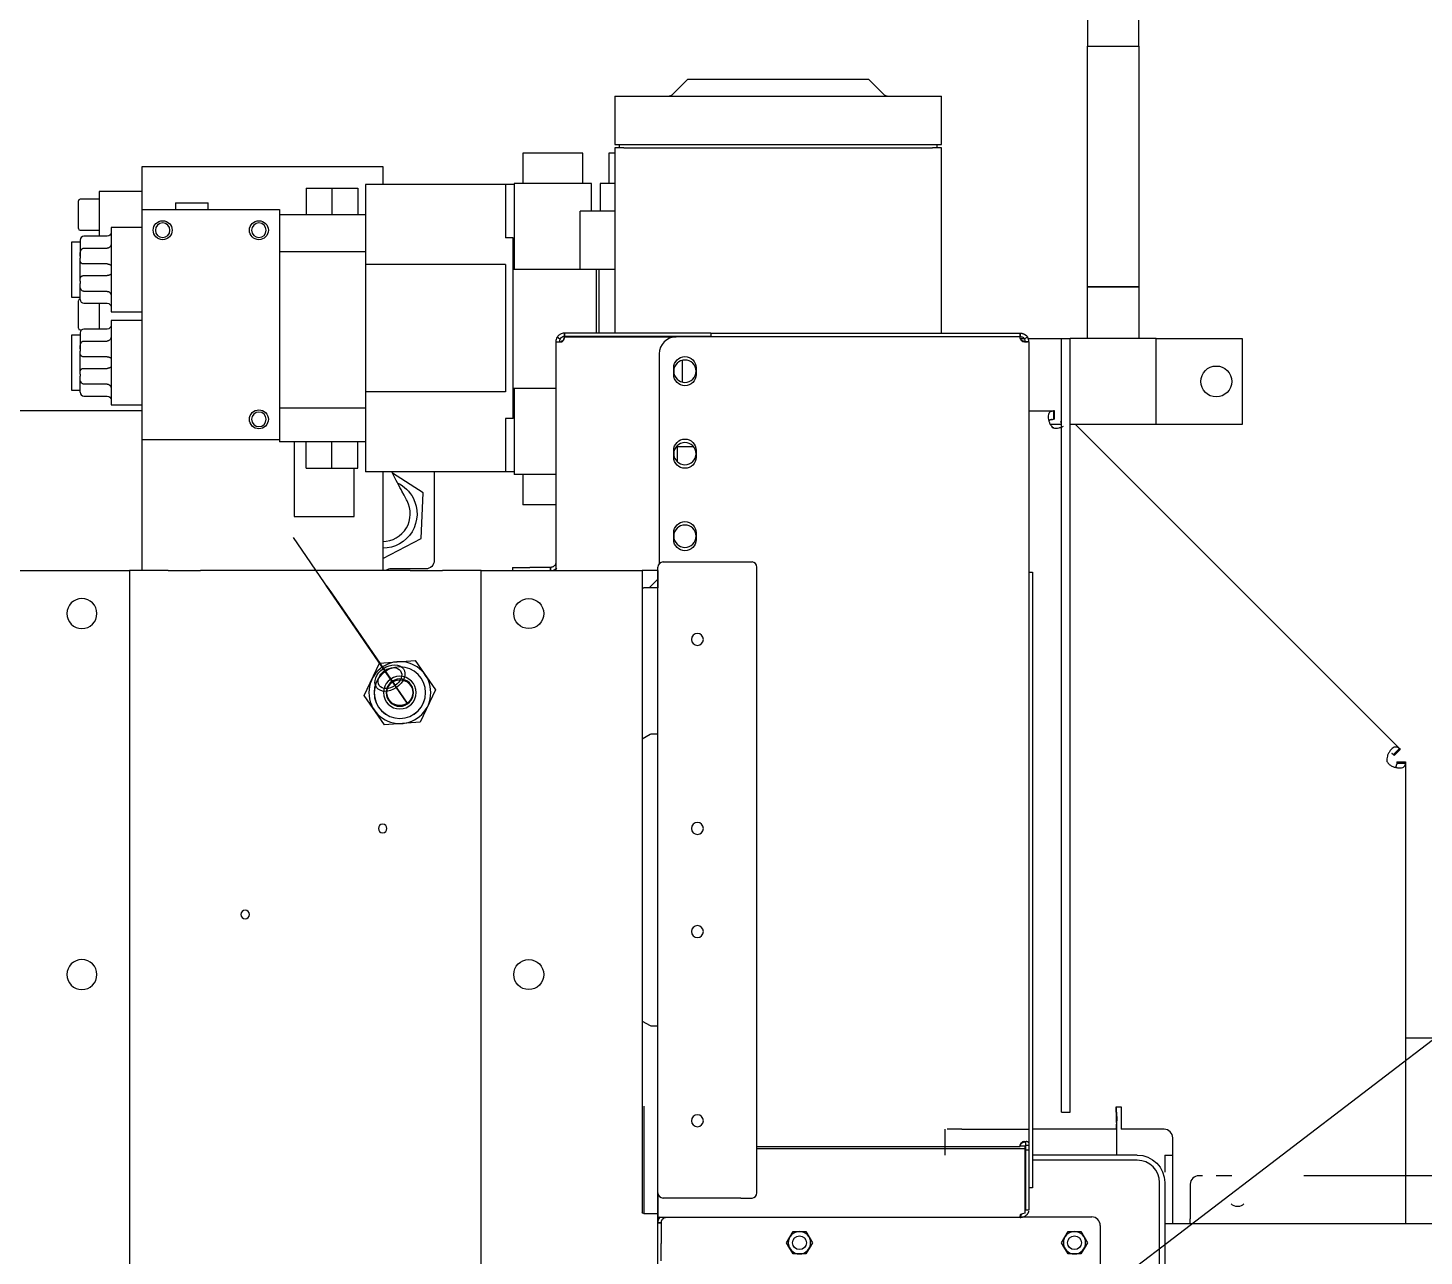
# Model space of a CAD drawing. Header units: millimetres. Extents: x 0 to 1189, y 0 to 841.
# Drawn here: x 418.9 to 473, y 235.9 to 283.6 of the extents above; entities that cross this region are included whole.
import ezdxf
from ezdxf.lldxf.tags import DXFTag

# ---------------------------------------------------------------- set-up
doc = ezdxf.new("R2010")
doc.units = ezdxf.units.MM
doc.layers.add('1', color=7, linetype='CONTINUOUS', true_color=0xffffff)
doc.layers.add('2', color=7, linetype='CONTINUOUS', true_color=0xffffff)
tags = doc.linetypes.add('PHANTOM', pattern=[50.5, 18, -6.5, 6.5, -6.5, 6.5, -6.5]).pattern_tags.tags
tags[14:15] = [DXFTag(74, 4), DXFTag(75, 0), DXFTag(340, '0'), DXFTag(46, 0.0), DXFTag(50, 0.0), DXFTag(44, 0.0), DXFTag(45, 0.0)]
tags[12:13] = [DXFTag(74, 4), DXFTag(75, 0), DXFTag(340, '0'), DXFTag(46, 0.0), DXFTag(50, 0.0), DXFTag(44, 0.0), DXFTag(45, 0.0)]
tags[10:11] = [DXFTag(74, 4), DXFTag(75, 0), DXFTag(340, '0'), DXFTag(46, 0.0), DXFTag(50, 0.0), DXFTag(44, 0.0), DXFTag(45, 0.0)]
tags[8:9] = [DXFTag(74, 4), DXFTag(75, 0), DXFTag(340, '0'), DXFTag(46, 0.0), DXFTag(50, 0.0), DXFTag(44, 0.0), DXFTag(45, 0.0)]
tags[6:7] = [DXFTag(74, 4), DXFTag(75, 0), DXFTag(340, '0'), DXFTag(46, 0.0), DXFTag(50, 0.0), DXFTag(44, 0.0), DXFTag(45, 0.0)]
tags[4:5] = [DXFTag(74, 4), DXFTag(75, 0), DXFTag(340, '0'), DXFTag(46, 0.0), DXFTag(50, 0.0), DXFTag(44, 0.0), DXFTag(45, 0.0)]

msp = doc.modelspace()

# ---------------------------------------------------------------- linework, layer by layer
at = {"layer": '1', "color": 252, "linetype": 'Continuous'}
for p, q in [((459.977, 284.839), (459.977, 282.839)), ((461.977, 282.839), (461.977, 284.839)), ((459.977, 282.839), (461.977, 282.839)), ((459.977, 273.505), (459.977, 282.839)), ((459.977, 282.839), (461.977, 282.839)), ((461.977, 282.839), (461.977, 273.505)), ((461.977, 273.505), (459.977, 273.505)), ((459.977, 271.505), (459.977, 273.505)), ((459.977, 273.505), (461.977, 273.505)), ((461.977, 273.505), (461.977, 271.505)), ((457.38, 271.505), (457.531, 271.505)), ((457.684, 271.505), (458.977, 271.505)), ((458.977, 241.505), (458.977, 271.505)), ((458.977, 271.505), (459.31, 271.505)), ((459.31, 241.505), (459.31, 271.505)), ((462.643, 271.505), (459.31, 271.505)), ((459.31, 268.172), (459.31, 271.505)), ((461.977, 271.505), (459.977, 271.505)), ((462.643, 268.172), (462.643, 271.505)), ((462.643, 271.505), (465.977, 271.505)), ((465.977, 271.505), (465.977, 268.172)), ((458.977, 268.172), (458.542, 268.172)), ((462.643, 268.172), (459.31, 268.172)), ((465.977, 268.172), (462.643, 268.172)), ((458.977, 241.505), (459.31, 241.505))]:
    msp.add_line(p, q, dxfattribs=at)
at = {"layer": '1', "color": 152, "linetype": 'Continuous'}
msp.add_line((438.043, 217.312), (523.97, 282.995), dxfattribs=at)
at = {"layer": '1', "color": 124, "linetype": 'Continuous'}
for p, q in [((415.977, 262.505), (422.823, 262.505)), ((424.324, 262.505), (422.823, 262.505)), ((422.823, 262.505), (422.823, 227.838)), ((424.324, 262.505), (425.577, 262.505)), ((433.71, 262.505), (425.577, 262.505)), ((433.71, 262.505), (434.963, 262.505)), ((436.463, 262.505), (434.963, 262.505)), ((436.463, 227.838), (436.463, 262.505)), ((436.463, 262.505), (442.713, 262.505)), ((442.713, 262.505), (442.713, 237.625)), ((442.977, 261.839), (443.31, 262.172)), ((443.31, 262.505), (443.31, 262.172)), ((443.31, 262.172), (443.31, 261.838)), ((442.713, 261.839), (442.767, 261.839)), ((443.31, 261.839), (442.767, 261.839)), ((443.31, 256.165), (443.31, 261.839)), ((443.31, 241.739), (443.31, 244.845)), ((442.767, 241.739), (442.767, 237.572)), ((443.31, 237.572), (443.31, 241.739)), ((442.767, 237.572), (443.31, 237.572)), ((443.31, 228.005), (443.31, 237.572))]:
    msp.add_line(p, q, dxfattribs=at)
at = {"layer": '1', "color": 252, "linetype": 'Continuous'}
msp.add_circle((464.977, 269.839), 0.6, dxfattribs=at)
at = {"layer": '1', "color": 124, "linetype": 'Continuous', "extrusion": (0, 0, -1)}
for centre, radius in [((-420.977, 260.839), 0.583), ((-432.643, 252.505), 0.167), ((-427.31, 249.172), 0.167), ((-420.977, 246.839), 0.583)]:
    msp.add_circle(centre, radius, dxfattribs=at)
at = {"layer": '1', "color": 124, "linetype": 'Continuous'}
for centre in [(438.31, 260.839), (438.31, 246.839)]:
    msp.add_circle(centre, 0.583, dxfattribs=at)
at = {"layer": '1', "color": 124, "linetype": 'Continuous', "extrusion": (0, 0, -1)}
msp.add_arc((-442.767, 237.625), 0.0533, 270, 0, dxfattribs=at)
at = {"layer": '2', "color": 252, "linetype": 'Continuous'}
for p, q in [((444.483, 281.569), (443.856, 280.941)), ((444.483, 281.569), (447.983, 281.569)), ((447.983, 281.569), (451.483, 281.569)), ((452.111, 280.941), (451.483, 281.569)), ((441.65, 280.902), (441.65, 279.035)), ((441.65, 280.902), (447.983, 280.902)), ((447.983, 280.902), (454.317, 280.902)), ((454.317, 279.035), (454.317, 280.902)), ((441.65, 279.035), (447.983, 279.035)), ((441.65, 278.902), (441.65, 271.714)), ((442.003, 278.902), (441.65, 278.902)), ((441.817, 279.035), (441.817, 278.902)), ((442.003, 278.902), (444.295, 278.902)), ((444.295, 278.902), (446.183, 278.902)), ((446.183, 278.902), (449.783, 278.902)), ((447.983, 279.035), (454.317, 279.035)), ((449.783, 278.902), (451.672, 278.902)), ((451.672, 278.902), (453.964, 278.902)), ((454.317, 278.902), (453.964, 278.902)), ((454.15, 278.902), (454.15, 279.035)), ((454.317, 271.714), (454.317, 278.902)), ((423.31, 276.505), (423.31, 278.172)), ((423.31, 278.172), (432.643, 278.172)), ((432.643, 278.172), (432.643, 277.472)), ((420.843, 275.772), (420.843, 276.839)), ((421.643, 276.905), (420.91, 276.905)), ((421.643, 277.205), (421.643, 275.472)), ((423.31, 277.205), (421.643, 277.205)), ((423.31, 276.311), (423.302, 276.311)), ((423.31, 276.272), (423.302, 276.272)), ((423.31, 267.572), (423.31, 276.505)), ((423.31, 276.505), (428.643, 276.505)), ((423.972, 276.505), (423.972, 276.514)), ((424.099, 276.505), (424.099, 276.514)), ((424.138, 276.505), (424.138, 276.514)), ((428.643, 276.505), (428.643, 267.572)), ((420.91, 275.705), (421.643, 275.705)), ((423.31, 276.145), (423.302, 276.145)), ((420.843, 271.905), (420.843, 272.972)), ((421.643, 272.872), (421.643, 271.872)), ((420.91, 271.839), (420.964, 271.839)), ((439.358, 271.38), (439.358, 262.505)), ((439.358, 271.38), (439.408, 271.38)), ((439.521, 271.485), (439.408, 271.555)), ((439.408, 271.38), (439.511, 271.38)), ((439.692, 271.58), (439.692, 271.714)), ((439.7, 271.714), (439.692, 271.714)), ((439.7, 271.58), (439.692, 271.58)), ((445.367, 271.714), (439.7, 271.714)), ((439.7, 271.714), (439.7, 271.58)), ((445.367, 271.58), (439.7, 271.58)), ((439.7, 271.572), (444.033, 271.572)), ((441.65, 271.58), (441.65, 271.572)), ((457.367, 271.572), (444.033, 271.572)), ((445.367, 271.714), (445.367, 271.58)), ((445.367, 271.714), (457.367, 271.714)), ((445.367, 271.58), (457.367, 271.58)), ((454.317, 271.572), (454.317, 271.58)), ((457.367, 271.714), (457.367, 271.58)), ((457.367, 271.714), (457.375, 271.714)), ((457.367, 271.58), (457.375, 271.58)), ((457.375, 271.58), (457.375, 271.714)), ((457.657, 271.558), (457.544, 271.487)), ((457.544, 271.38), (457.657, 271.38)), ((457.708, 271.38), (457.657, 271.38)), ((457.708, 271.38), (457.708, 240.229)), ((443.367, 270.905), (443.367, 262.771)), ((443.933, 270.105), (443.933, 270.372)), ((444.8, 270.372), (444.8, 270.105)), ((423.309, 268.705), (403.368, 268.705)), ((423.31, 262.505), (423.31, 267.572)), ((428.643, 267.572), (423.31, 267.572)), ((443.933, 266.905), (443.933, 267.172)), ((444.8, 267.172), (444.8, 266.905)), ((432.643, 266.339), (432.643, 262.505)), ((443.933, 263.705), (443.933, 263.972)), ((444.8, 263.972), (444.8, 263.705)), ((437.683, 262.63), (437.683, 262.505)), ((437.683, 262.63), (438.35, 262.63)), ((439.15, 262.63), (438.35, 262.63)), ((439.15, 262.63), (439.15, 262.505)), ((439.15, 262.63), (439.158, 262.63)), ((439.158, 262.505), (439.158, 262.63)), ((443.317, 262.505), (442.713, 262.505)), ((457.708, 262.439), (457.842, 262.439)), ((457.842, 262.439), (457.842, 262.282)), ((457.842, 262.282), (457.842, 260.595)), ((443.317, 260.839), (443.31, 260.839)), ((457.842, 260.595), (457.842, 260.218)), ((457.842, 260.218), (457.842, 240.793)), ((443.014, 256.147), (442.713, 255.974)), ((443.317, 256.165), (443.08, 256.165)), ((442.713, 245.036), (443.014, 244.863)), ((443.08, 244.845), (443.317, 244.845)), ((530.635, 244.372), (472.31, 244.372)), ((454.443, 240.839), (454.443, 239.839)), ((455.11, 240.839), (454.533, 240.839)), ((455.11, 240.839), (457.712, 240.839)), ((460.443, 240.839), (457.842, 240.839)), ((457.842, 240.793), (457.842, 240.416)), ((461.11, 240.839), (460.443, 240.839)), ((461.11, 240.839), (461.11, 239.839)), ((443.31, 240.172), (443.317, 240.172)), ((447.15, 240.172), (457.367, 240.172)), ((457.567, 240.083), (447.15, 240.083)), ((457.567, 240.178), (457.367, 240.178)), ((457.567, 240.083), (457.567, 240.178)), ((457.567, 237.585), (457.567, 240.083)), ((457.575, 240.229), (457.708, 240.229)), ((457.575, 240.229), (457.575, 240.03)), ((457.708, 240.03), (457.575, 240.03)), ((457.575, 240.03), (457.575, 237.697)), ((457.708, 240.229), (457.708, 240.03)), ((457.708, 240.03), (457.708, 237.697)), ((457.842, 240.416), (457.842, 238.728)), ((457.575, 239.639), (457.566, 239.639)), ((457.575, 239.839), (457.567, 239.839)), ((461.91, 239.839), (457.842, 239.839)), ((461.91, 239.639), (457.842, 239.639)), ((462.977, 239.839), (463.288, 239.839)), ((462.977, 239.839), (462.977, 239.172)), ((464.444, 239.039), (464.302, 239.039)), ((465.577, 239.039), (464.977, 239.039)), ((509.302, 239.039), (468.377, 239.039)), ((443.317, 238.372), (443.317, 237.511)), ((457.842, 238.572), (457.708, 238.572)), ((457.842, 238.728), (457.842, 238.572)), ((462.777, 228.838), (462.777, 238.772)), ((462.977, 238.772), (462.977, 228.838)), ((463.969, 238.705), (463.969, 237.372)), ((443.31, 237.214), (443.442, 237.214)), ((443.442, 237.205), (443.31, 237.205)), ((443.311, 237.439), (443.317, 237.439)), ((443.317, 237.511), (443.317, 237.414)), ((457.375, 237.414), (443.317, 237.414)), ((443.442, 237.214), (443.442, 237.205)), ((443.442, 237.205), (443.442, 236.405)), ((457.375, 237.414), (457.375, 237.418)), ((457.404, 237.439), (460.143, 237.439)), ((457.708, 237.697), (457.575, 237.697)), ((463.969, 237.172), (463.969, 237.372)), ((460.477, 237.105), (460.477, 232.96)), ((509.635, 237.172), (462.977, 237.172)), ((443.442, 235.739), (443.442, 236.405))]:
    msp.add_line(p, q, dxfattribs=at)
at = {"layer": '2', "color": 60, "linetype": 'Continuous'}
for p, q in [((438.077, 278.692), (438.077, 277.512)), ((440.41, 278.692), (438.077, 278.692)), ((440.41, 277.512), (440.41, 278.692)), ((441.41, 278.692), (441.41, 277.512)), ((441.65, 278.692), (441.41, 278.692)), ((429.677, 277.339), (429.677, 276.305)), ((429.677, 277.339), (430.677, 277.339)), ((430.677, 277.339), (430.677, 276.305)), ((430.677, 277.339), (431.677, 277.339)), ((431.677, 277.339), (431.677, 276.305)), ((431.977, 277.472), (431.977, 274.872)), ((437.41, 277.472), (431.977, 277.472)), ((437.41, 277.472), (437.41, 275.405)), ((437.743, 277.472), (437.41, 277.472)), ((437.743, 277.512), (437.743, 274.179)), ((440.743, 277.512), (437.743, 277.512)), ((440.743, 276.445), (440.743, 277.512)), ((441.077, 277.512), (441.077, 276.445)), ((441.65, 277.512), (441.077, 277.512)), ((424.61, 276.772), (424.61, 276.505)), ((424.61, 276.772), (425.877, 276.772)), ((425.877, 276.505), (425.877, 276.772)), ((431.977, 276.305), (428.643, 276.305)), ((441.65, 276.445), (440.298, 276.445)), ((440.298, 274.179), (440.298, 276.445)), ((423.31, 275.805), (422.11, 275.805)), ((422.11, 275.805), (422.11, 275.78)), ((422.11, 275.78), (422.11, 275.496)), ((420.91, 275.239), (420.577, 275.239)), ((420.577, 275.239), (420.577, 275.096)), ((420.577, 275.096), (420.577, 273.105)), ((420.91, 275.325), (420.91, 274.7)), ((421.963, 275.472), (421.057, 275.472)), ((422.11, 275.496), (422.11, 275.135)), ((422.11, 275.135), (422.11, 273.209)), ((437.71, 275.405), (437.41, 275.405)), ((437.71, 268.405), (437.71, 275.405)), ((420.91, 274.7), (420.91, 274.618)), ((420.91, 273.726), (420.91, 274.618)), ((421.057, 275.009), (421.963, 275.009)), ((431.977, 274.872), (428.643, 274.872)), ((431.977, 274.872), (431.977, 274.372)), ((421.963, 274.396), (421.057, 274.396)), ((437.41, 274.372), (431.977, 274.372)), ((431.977, 274.372), (431.977, 269.439)), ((437.41, 274.372), (437.41, 269.439)), ((437.743, 274.372), (437.71, 274.372)), ((438.929, 274.179), (437.71, 274.179)), ((439.558, 274.179), (438.929, 274.179)), ((440.943, 274.179), (439.558, 274.179)), ((441.65, 274.179), (440.943, 274.179)), ((440.943, 271.714), (440.943, 274.179)), ((441.043, 271.714), (441.043, 274.179)), ((420.91, 273.726), (420.91, 273.644)), ((420.91, 273.019), (420.91, 273.644)), ((421.057, 273.948), (421.963, 273.948)), ((420.577, 273.105), (420.91, 273.105)), ((421.963, 273.335), (421.057, 273.335)), ((422.11, 273.209), (422.11, 272.848)), ((421.057, 272.872), (421.963, 272.872)), ((422.11, 272.848), (422.11, 272.563)), ((422.11, 272.563), (422.11, 272.539)), ((422.11, 272.539), (423.31, 272.539)), ((421.963, 271.872), (421.057, 271.872)), ((423.31, 272.205), (422.11, 272.205)), ((422.11, 272.205), (422.11, 272.18)), ((422.11, 272.18), (422.11, 271.896)), ((422.11, 271.896), (422.11, 271.535)), ((420.91, 271.639), (420.577, 271.639)), ((420.577, 271.639), (420.577, 271.496)), ((420.577, 271.496), (420.577, 269.505)), ((420.91, 271.725), (420.91, 271.1)), ((421.057, 271.409), (421.963, 271.409)), ((422.11, 271.535), (422.11, 269.609)), ((440.943, 271.572), (440.943, 271.58)), ((441.043, 271.572), (441.043, 271.58)), ((420.91, 271.1), (420.91, 271.018)), ((420.91, 270.126), (420.91, 271.018)), ((421.963, 270.796), (421.057, 270.796)), ((421.057, 270.348), (421.963, 270.348)), ((444.277, 269.815), (444.277, 270.663)), ((420.91, 270.126), (420.91, 270.044)), ((420.91, 269.419), (420.91, 270.044)), ((421.963, 269.735), (421.057, 269.735)), ((420.577, 269.505), (420.91, 269.505)), ((421.057, 269.272), (421.963, 269.272)), ((422.11, 269.609), (422.11, 269.248)), ((422.11, 269.248), (422.11, 268.963)), ((431.977, 269.439), (431.977, 268.805)), ((437.41, 269.439), (431.977, 269.439)), ((438.929, 269.565), (437.71, 269.565)), ((437.743, 269.439), (437.71, 269.439)), ((437.743, 269.565), (437.743, 266.232)), ((439.358, 269.565), (438.929, 269.565)), ((422.11, 268.963), (422.11, 268.939)), ((422.11, 268.939), (423.31, 268.939)), ((431.977, 268.805), (428.643, 268.805)), ((431.977, 268.805), (431.977, 266.339)), ((437.41, 268.405), (437.41, 266.339)), ((437.71, 268.405), (437.41, 268.405)), ((428.643, 267.572), (428.643, 267.505)), ((431.977, 267.505), (428.643, 267.505)), ((429.21, 267.505), (429.21, 264.605)), ((429.677, 266.472), (429.677, 267.505)), ((430.677, 266.472), (430.677, 267.505)), ((431.677, 266.472), (431.677, 267.505)), ((444.713, 267.299), (444.02, 267.299)), ((444.077, 266.717), (444.077, 267.299)), ((429.677, 266.472), (430.677, 266.472)), ((430.677, 266.472), (431.677, 266.472)), ((431.543, 264.605), (431.543, 266.472)), ((437.41, 266.339), (431.977, 266.339)), ((434.213, 265.525), (433.018, 266.284)), ((437.743, 266.339), (437.41, 266.339)), ((439.358, 266.232), (437.743, 266.232)), ((438.077, 266.232), (438.077, 265.052)), ((434.138, 263.756), (434.213, 265.525)), ((439.358, 265.052), (438.077, 265.052)), ((429.21, 264.605), (431.543, 264.605)), ((432.643, 262.975), (434.138, 263.756)), ((448.31, 236.439), (448.435, 236.655)), ((448.435, 236.655), (448.56, 236.872)), ((448.56, 236.872), (448.81, 236.872)), ((448.81, 236.872), (449.06, 236.872)), ((449.06, 236.872), (449.185, 236.655)), ((449.185, 236.655), (449.31, 236.439)), ((458.976, 236.439), (459.101, 236.655)), ((459.101, 236.655), (459.226, 236.872)), ((459.226, 236.872), (459.477, 236.872)), ((459.477, 236.872), (459.727, 236.872)), ((459.727, 236.872), (459.852, 236.655)), ((459.852, 236.655), (459.977, 236.439)), ((448.435, 236.222), (448.31, 236.439)), ((448.56, 236.005), (448.435, 236.222)), ((449.185, 236.222), (449.06, 236.005)), ((449.31, 236.439), (449.185, 236.222)), ((459.101, 236.222), (458.976, 236.439)), ((459.226, 236.005), (459.101, 236.222)), ((459.852, 236.222), (459.727, 236.005)), ((459.977, 236.439), (459.852, 236.222)), ((448.81, 236.005), (448.56, 236.005)), ((449.06, 236.005), (448.81, 236.005)), ((459.477, 236.005), (459.226, 236.005)), ((459.727, 236.005), (459.477, 236.005))]:
    msp.add_line(p, q, dxfattribs=at)
at = {"layer": '2', "color": 203, "linetype": 'Continuous'}
for p, q in [((457.708, 268.705), (458.659, 268.705)), ((458.659, 268.705), (458.659, 268.372)), ((458.697, 268.705), (458.659, 268.705)), ((458.697, 268.372), (458.697, 268.705)), ((458.697, 268.372), (458.659, 268.372)), ((458.939, 268.272), (458.977, 268.309)), ((458.972, 268.238), (458.939, 268.272)), ((458.972, 268.238), (458.977, 268.243)), ((459.51, 268.172), (472.079, 255.603)), ((434.643, 266.339), (434.643, 262.905)), ((434.31, 262.572), (432.977, 262.572)), ((471.844, 255.367), (472.079, 255.603)), ((472.079, 255.603), (472.112, 255.57)), ((471.844, 255.367), (471.876, 255.334)), ((471.876, 255.334), (472.112, 255.57)), ((471.977, 255.092), (472.31, 255.092)), ((471.977, 255.092), (471.977, 255.041)), ((472.31, 255.092), (472.31, 255.041)), ((471.977, 255.041), (472.31, 255.041)), ((472.31, 255.041), (472.31, 237.172)), ((461.088, 241.705), (461.287, 241.705)), ((461.088, 241.505), (461.088, 241.705)), ((461.111, 241.505), (461.111, 241.705)), ((461.287, 241.705), (461.287, 240.839)), ((461.118, 241.27), (461.101, 241.034)), ((461.11, 241.172), (461.11, 240.839)), ((462.955, 240.839), (461.287, 240.839)), ((463.288, 237.172), (463.288, 240.505))]:
    msp.add_line(p, q, dxfattribs=at)
at = {"layer": '2', "color": 51, "linetype": 'Continuous'}
for p, q in [((432.097, 259.541), (429.185, 263.786)), ((432.923, 258.336), (430.457, 261.932)), ((430.457, 261.932), (430.657, 261.64)), ((430.657, 261.64), (433.123, 258.044)), ((431.929, 257.665), (432.526, 258.915)), ((432.526, 258.915), (433.908, 259.022)), ((433.908, 259.022), (434.691, 257.879)), ((432.776, 258.551), (432.631, 258.762)), ((432.631, 258.762), (432.876, 258.404)), ((433.31, 257.772), (432.776, 258.551)), ((432.876, 258.404), (432.952, 258.294)), ((433.123, 258.044), (432.923, 258.336)), ((432.952, 258.294), (433.31, 257.772)), ((433.593, 257.36), (433.31, 257.772)), ((433.31, 257.772), (433.593, 257.36)), ((434.691, 257.879), (434.094, 256.629)), ((432.712, 256.522), (431.929, 257.665)), ((434.094, 256.629), (432.712, 256.522))]:
    msp.add_line(p, q, dxfattribs=at)
at = {"layer": '2', "color": 27, "linetype": 'Continuous'}
msp.add_line((432.643, 263.635, -0.001), (432.643, 263.635, -0.001), dxfattribs=at)
at = {"layer": '2', "color": 7, "linetype": 'Continuous'}
for p, q in [((443.517, 262.839), (446.537, 262.839)), ((446.537, 262.839), (446.67, 262.839)), ((446.67, 262.839), (446.977, 262.839)), ((443.317, 238.372), (443.317, 262.639)), ((447.15, 238.372), (447.15, 262.639)), ((446.537, 238.172), (443.517, 238.172)), ((446.537, 238.172), (446.67, 238.172)), ((446.67, 238.172), (446.977, 238.172))]:
    msp.add_line(p, q, dxfattribs=at)
at = {"layer": '2', "color": 252, "linetype": 'Continuous'}
for centre, radius in [((424.11, 275.705), 0.367), ((427.843, 275.705), 0.367), ((427.843, 268.372), 0.367), ((448.81, 236.439), 0.267), ((459.477, 236.439), 0.267)]:
    msp.add_circle(centre, radius, dxfattribs=at)
at = {"layer": '2', "color": 252, "linetype": 'Continuous', "extrusion": (0, 0, -1)}
for centre, radius in [((-424.11, 275.705), 0.283), ((-427.843, 275.705), 0.283), ((-444.367, 270.239), 0.433), ((-427.843, 268.372), 0.283), ((-444.367, 267.039), 0.433), ((-444.367, 263.839), 0.433)]:
    msp.add_circle(centre, radius, dxfattribs=at)
at = {"layer": '2', "color": 7, "linetype": 'Continuous', "extrusion": (0, 0, -1)}
for centre in [(-444.85, 259.839), (-444.85, 252.505), (-444.85, 248.505), (-444.85, 241.172)]:
    msp.add_circle(centre, 0.233, dxfattribs=at)
at = {"layer": '2', "color": 51, "linetype": 'PHANTOM', "extrusion": (0, 0, -1)}
msp.add_circle((-433.31, 257.772), 1.2, dxfattribs=at)
at = {"layer": '2', "color": 51, "linetype": 'Continuous', "extrusion": (0, 0, -1)}
for radius in [1, 0.997, 0.633, 0.53]:
    msp.add_circle((-433.31, 257.772), radius, dxfattribs=at)
at = {"layer": '2', "color": 51, "linetype": 'Continuous'}
msp.add_circle((433.31, 257.772), 0.5, dxfattribs=at)
at = {"layer": '2', "color": 60, "linetype": 'Continuous', "extrusion": (0, 0, -1)}
for centre in [(-448.81, 236.439), (-459.477, 236.439)]:
    msp.add_circle(centre, 0.433, dxfattribs=at)
at = {"layer": '2', "color": 252, "linetype": 'Continuous', "extrusion": (0, 0, -1)}
for centre, radius, start, end in [((-443.761, 281.035), 0.133, 225, 270), ((-452.205, 281.035), 0.133, 270, 315), ((-457.567, 271.572), 0.199, 344.0559, 0), ((-444.367, 270.372), 0.433, 360, 180), ((-444.367, 270.105), 0.433, 180, 360), ((-444.367, 267.172), 0.433, 0, 180), ((-444.367, 266.905), 0.433, 180, 0), ((-444.367, 263.972), 0.433, 0, 180), ((-444.367, 263.705), 0.433, 180, 0), ((-457.567, 240.172), 0.2, 360, 16.6274), ((-461.91, 238.772), 1.067, 90, 180), ((-465.802, 238.172), 0.333, 222.4913, 317.5087)]:
    msp.add_arc(centre, radius, start, end, dxfattribs=at)
at = {"layer": '2', "color": 252, "linetype": 'Continuous'}
for centre, radius, start, end in [((420.91, 276.839), 0.0667, 90, 180), ((420.91, 275.772), 0.0667, 180, 270), ((420.91, 272.972), 0.0667, 90, 180), ((420.91, 271.905), 0.0667, 180, 270), ((439.692, 271.38), 0.333, 148.4385, 180), ((439.692, 271.38), 0.2, 148.4385, 180), ((439.5, 271.572), 0.2, 343.3726, 360), ((444.033, 270.905), 0.667, 90, 180), ((457.375, 271.38), 0.2, 0, 32.218), ((457.375, 271.38), 0.333, 0, 32.2178), ((443.08, 256.032), 0.133, 90, 120), ((443.08, 244.979), 0.133, 240, 270), ((461.91, 238.772), 0.867, 0, 90), ((464.302, 238.705), 0.333, 90, 180), ((457.375, 237.747), 0.333, 270, 273.7949), ((460.143, 237.105), 0.333, 0, 90)]:
    msp.add_arc(centre, radius, start, end, dxfattribs=at)
at = {"layer": '2', "color": 60, "linetype": 'Continuous'}
for centre, start, end in [((421.057, 275.325), 90, 180), ((421.057, 273.019), 180, 270), ((421.057, 271.725), 90, 180), ((421.057, 269.419), 180, 270)]:
    msp.add_arc(centre, 0.147, start, end, dxfattribs=at)
at = {"layer": '2', "color": 60, "linetype": 'Continuous', "extrusion": (0, 0, -1)}
for centre, radius, start, end in [((-421.963, 275.619), 0.147, 180, 270), ((-421.963, 272.725), 0.147, 90, 180), ((-421.963, 272.019), 0.147, 180, 270), ((-421.963, 269.125), 0.147, 90, 180), ((-432.643, 264.705), 1.333, 116.1597, 152.4184), ((-432.643, 264.705), 1.333, 152.4184, 269.9978)]:
    msp.add_arc(centre, radius, start, end, dxfattribs=at)
at = {"layer": '2', "color": 27, "linetype": 'Continuous', "extrusion": (-1.92311e-05, 3.60584e-05, 1)}
msp.add_arc((432.642, 264.708, 0), 1.073, 270.0775, 28.168, dxfattribs=at)
at = {"layer": '2', "color": 203, "linetype": 'Continuous', "extrusion": (0, 0, -1)}
msp.add_arc((-434.31, 262.905), 0.333, 180, 270, dxfattribs=at)
at = {"layer": '2', "color": 7, "linetype": 'Continuous'}
for centre, start, end in [((443.517, 262.639), 90, 180), ((443.517, 238.372), 180, 270)]:
    msp.add_arc(centre, 0.2, start, end, dxfattribs=at)
at = {"layer": '2', "color": 203, "linetype": 'Continuous'}
msp.add_arc((432.977, 262.239), 0.333, 90, 126.8705, dxfattribs=at)
at = {"layer": '2', "color": 7, "linetype": 'Continuous'}
for centre, start_param, end_param in [((446.977, 262.639), 4.712389, 6.283185), ((446.977, 238.372), 3.141593, 4.712389)]:
    msp.add_ellipse(centre, major_axis=(0, 0.2), ratio=0.866025, start_param=start_param, end_param=end_param, dxfattribs=at)
at = {"layer": '2', "color": 51, "linetype": 'Continuous'}
for major_axis in [(0.522, 0.358), (-0.412, -0.283)]:
    msp.add_ellipse((432.923, 258.336), major_axis=major_axis, ratio=0.707107, dxfattribs=at)
at = {"layer": '2', "color": 203, "linetype": 'Continuous'}
for centre, major_axis, ratio, end_param in [((461.134, 241.505), (0, -0.667), 0.069756, 5.497787), ((461.134, 241.505), (0, -0.333), 0.069756, 5.497787), ((462.955, 240.505), (0, 0.333), 0.997564, 6.283185)]:
    msp.add_ellipse(centre, major_axis=major_axis, ratio=ratio, start_param=4.712389, end_param=end_param, dxfattribs=at)
at = {"layer": '2', "color": 252, "linetype": 'Continuous'}
msp.add_ellipse((457.567, 237.443), major_axis=(-0.2, 0), ratio=0.707107, start_param=4.712389, end_param=5.783564, dxfattribs=at)
at = {"layer": '2', "color": 60, "linetype": 'Continuous'}
for points, knots in [([(422.11, 275.172), (422.11, 275.162), (422.109, 275.153), (422.105, 275.134), (422.103, 275.125), (422.092, 275.097), (422.082, 275.08), (422.056, 275.049), (422.041, 275.035), (422.014, 275.02), (422.004, 275.016), (421.984, 275.011), (421.974, 275.009), (421.963, 275.009)], [0, 0, 0, 0, 0.125, 0.125, 0.25, 0.25, 0.5, 0.5, 0.75, 0.75, 0.875, 0.875, 1, 1, 1, 1]), ([(420.91, 274.7), (420.91, 274.73), (420.91, 274.761), (420.913, 274.808), (420.914, 274.824), (420.918, 274.855), (420.921, 274.871), (420.93, 274.902), (420.935, 274.918), (420.95, 274.946), (420.959, 274.959), (420.976, 274.977), (420.982, 274.982), (420.995, 274.991), (421.002, 274.996), (421.017, 275.002), (421.025, 275.005), (421.04, 275.008), (421.049, 275.009), (421.057, 275.009)], [0, 0, 0, 0, 0.25, 0.25, 0.375, 0.375, 0.5, 0.5, 0.625, 0.625, 0.75, 0.75, 0.8125, 0.8125, 0.875, 0.875, 0.9375, 0.9375, 1, 1, 1, 1]), ([(421.057, 274.396), (421.049, 274.396), (421.04, 274.396), (421.025, 274.398), (421.017, 274.399), (420.995, 274.405), (420.982, 274.41), (420.959, 274.423), (420.95, 274.431), (420.935, 274.449), (420.93, 274.459), (420.917, 274.49), (420.913, 274.513), (420.91, 274.564), (420.91, 274.59), (420.91, 274.618)], [0, 0, 0, 0, 0.0625, 0.0625, 0.125, 0.125, 0.25, 0.25, 0.375, 0.375, 0.5, 0.5, 0.75, 0.75, 1, 1, 1, 1]), ([(421.963, 274.396), (421.974, 274.396), (421.984, 274.395), (422.004, 274.392), (422.014, 274.39), (422.032, 274.385), (422.04, 274.382), (422.056, 274.376), (422.063, 274.373), (422.076, 274.366), (422.081, 274.362), (422.091, 274.355), (422.096, 274.352), (422.103, 274.345), (422.105, 274.342), (422.109, 274.336), (422.11, 274.333), (422.11, 274.331)], [0, 0, 0, 0, 0.125, 0.125, 0.25, 0.25, 0.375, 0.375, 0.5, 0.5, 0.625, 0.625, 0.75, 0.75, 0.875, 0.875, 1, 1, 1, 1]), ([(422.11, 274.013), (422.11, 274.011), (422.109, 274.008), (422.105, 274.002), (422.103, 273.999), (422.096, 273.992), (422.091, 273.988), (422.081, 273.981), (422.076, 273.978), (422.063, 273.971), (422.056, 273.968), (422.04, 273.961), (422.032, 273.959), (422.014, 273.954), (422.004, 273.952), (421.984, 273.949), (421.974, 273.948), (421.963, 273.948)], [0, 0, 0, 0, 0.125, 0.125, 0.25, 0.25, 0.375, 0.375, 0.5, 0.5, 0.625, 0.625, 0.75, 0.75, 0.875, 0.875, 1, 1, 1, 1]), ([(420.91, 273.726), (420.91, 273.754), (420.91, 273.78), (420.913, 273.818), (420.914, 273.83), (420.918, 273.853), (420.921, 273.865), (420.93, 273.885), (420.935, 273.895), (420.95, 273.913), (420.959, 273.921), (420.976, 273.931), (420.982, 273.934), (420.995, 273.939), (421.002, 273.941), (421.017, 273.944), (421.025, 273.946), (421.04, 273.947), (421.049, 273.948), (421.057, 273.948)], [0, 0, 0, 0, 0.25, 0.25, 0.375, 0.375, 0.5, 0.5, 0.625, 0.625, 0.75, 0.75, 0.8125, 0.8125, 0.875, 0.875, 0.9375, 0.9375, 1, 1, 1, 1]), ([(421.057, 273.335), (421.049, 273.335), (421.04, 273.336), (421.025, 273.339), (421.017, 273.342), (420.995, 273.352), (420.982, 273.361), (420.959, 273.384), (420.95, 273.398), (420.935, 273.427), (420.93, 273.442), (420.917, 273.489), (420.913, 273.52), (420.91, 273.583), (420.91, 273.614), (420.91, 273.644)], [0, 0, 0, 0, 0.0625, 0.0625, 0.125, 0.125, 0.25, 0.25, 0.375, 0.375, 0.5, 0.5, 0.75, 0.75, 1, 1, 1, 1]), ([(421.963, 273.335), (421.974, 273.335), (421.984, 273.333), (422.004, 273.328), (422.014, 273.324), (422.032, 273.314), (422.04, 273.308), (422.056, 273.295), (422.063, 273.287), (422.076, 273.272), (422.081, 273.263), (422.091, 273.246), (422.096, 273.237), (422.103, 273.219), (422.105, 273.21), (422.109, 273.191), (422.11, 273.182), (422.11, 273.172)], [0, 0, 0, 0, 0.125, 0.125, 0.25, 0.25, 0.375, 0.375, 0.5, 0.5, 0.625, 0.625, 0.75, 0.75, 0.875, 0.875, 1, 1, 1, 1]), ([(420.91, 271.1), (420.91, 271.13), (420.91, 271.161), (420.913, 271.208), (420.914, 271.224), (420.918, 271.255), (420.921, 271.271), (420.93, 271.302), (420.935, 271.318), (420.95, 271.346), (420.959, 271.359), (420.976, 271.377), (420.982, 271.382), (420.995, 271.391), (421.002, 271.396), (421.017, 271.402), (421.025, 271.405), (421.04, 271.408), (421.049, 271.409), (421.057, 271.409)], [0, 0, 0, 0, 0.25, 0.25, 0.375, 0.375, 0.5, 0.5, 0.625, 0.625, 0.75, 0.75, 0.8125, 0.8125, 0.875, 0.875, 0.9375, 0.9375, 1, 1, 1, 1]), ([(422.11, 271.572), (422.11, 271.562), (422.109, 271.553), (422.105, 271.534), (422.103, 271.525), (422.092, 271.497), (422.082, 271.48), (422.056, 271.449), (422.041, 271.435), (422.014, 271.42), (422.004, 271.416), (421.984, 271.411), (421.974, 271.409), (421.963, 271.409)], [0, 0, 0, 0, 0.125, 0.125, 0.25, 0.25, 0.5, 0.5, 0.75, 0.75, 0.875, 0.875, 1, 1, 1, 1]), ([(421.057, 270.796), (421.049, 270.796), (421.04, 270.796), (421.025, 270.798), (421.017, 270.799), (420.995, 270.805), (420.982, 270.81), (420.959, 270.823), (420.95, 270.831), (420.935, 270.849), (420.93, 270.859), (420.917, 270.89), (420.913, 270.913), (420.91, 270.964), (420.91, 270.99), (420.91, 271.018)], [0, 0, 0, 0, 0.0625, 0.0625, 0.125, 0.125, 0.25, 0.25, 0.375, 0.375, 0.5, 0.5, 0.75, 0.75, 1, 1, 1, 1]), ([(421.963, 270.796), (421.974, 270.796), (421.984, 270.795), (422.004, 270.792), (422.014, 270.79), (422.032, 270.785), (422.04, 270.782), (422.056, 270.776), (422.063, 270.773), (422.076, 270.766), (422.081, 270.762), (422.091, 270.755), (422.096, 270.752), (422.103, 270.745), (422.105, 270.742), (422.109, 270.736), (422.11, 270.733), (422.11, 270.731)], [0, 0, 0, 0, 0.125, 0.125, 0.25, 0.25, 0.375, 0.375, 0.5, 0.5, 0.625, 0.625, 0.75, 0.75, 0.875, 0.875, 1, 1, 1, 1]), ([(420.91, 270.126), (420.91, 270.154), (420.91, 270.18), (420.913, 270.218), (420.914, 270.23), (420.918, 270.253), (420.921, 270.265), (420.93, 270.285), (420.935, 270.295), (420.95, 270.313), (420.959, 270.321), (420.976, 270.331), (420.982, 270.334), (420.995, 270.339), (421.002, 270.341), (421.017, 270.344), (421.025, 270.346), (421.04, 270.347), (421.049, 270.348), (421.057, 270.348)], [0, 0, 0, 0, 0.25, 0.25, 0.375, 0.375, 0.5, 0.5, 0.625, 0.625, 0.75, 0.75, 0.8125, 0.8125, 0.875, 0.875, 0.9375, 0.9375, 1, 1, 1, 1]), ([(422.11, 270.413), (422.11, 270.411), (422.109, 270.408), (422.105, 270.402), (422.103, 270.399), (422.096, 270.392), (422.091, 270.388), (422.081, 270.381), (422.076, 270.378), (422.063, 270.371), (422.056, 270.368), (422.04, 270.361), (422.032, 270.359), (422.014, 270.354), (422.004, 270.352), (421.984, 270.349), (421.974, 270.348), (421.963, 270.348)], [0, 0, 0, 0, 0.125, 0.125, 0.25, 0.25, 0.375, 0.375, 0.5, 0.5, 0.625, 0.625, 0.75, 0.75, 0.875, 0.875, 1, 1, 1, 1]), ([(421.057, 269.735), (421.049, 269.735), (421.04, 269.736), (421.025, 269.739), (421.017, 269.742), (420.995, 269.752), (420.982, 269.761), (420.959, 269.784), (420.95, 269.798), (420.935, 269.827), (420.93, 269.842), (420.917, 269.889), (420.913, 269.92), (420.91, 269.983), (420.91, 270.014), (420.91, 270.044)], [0, 0, 0, 0, 0.0625, 0.0625, 0.125, 0.125, 0.25, 0.25, 0.375, 0.375, 0.5, 0.5, 0.75, 0.75, 1, 1, 1, 1]), ([(421.963, 269.735), (421.974, 269.735), (421.984, 269.733), (422.004, 269.728), (422.014, 269.724), (422.032, 269.714), (422.04, 269.708), (422.056, 269.695), (422.063, 269.687), (422.076, 269.672), (422.081, 269.663), (422.091, 269.646), (422.096, 269.637), (422.103, 269.619), (422.105, 269.61), (422.109, 269.591), (422.11, 269.582), (422.11, 269.572)], [0, 0, 0, 0, 0.125, 0.125, 0.25, 0.25, 0.375, 0.375, 0.5, 0.5, 0.625, 0.625, 0.75, 0.75, 0.875, 0.875, 1, 1, 1, 1])]:
    msp.add_open_spline(points, degree=3, knots=knots, dxfattribs=at)
at = {"layer": '2', "color": 252, "linetype": 'Continuous'}
for points, knots in [([(439.692, 271.714), (439.681, 271.714), (439.664, 271.713), (439.62, 271.707), (439.592, 271.7), (439.549, 271.682), (439.534, 271.674), (439.504, 271.657), (439.49, 271.646), (439.463, 271.623), (439.45, 271.611), (439.427, 271.584), (439.417, 271.569), (439.408, 271.555)], [0, 0, 0, 0, 0.25, 0.25, 0.5, 0.5, 0.625, 0.625, 0.75, 0.75, 0.875, 0.875, 1, 1, 1, 1]), ([(439.408, 271.38), (439.421, 271.375), (439.437, 271.372), (439.477, 271.372), (439.5, 271.375), (439.548, 271.389), (439.572, 271.399), (439.617, 271.424), (439.637, 271.44), (439.67, 271.475), (439.683, 271.494), (439.692, 271.515)], [0, 0, 0, 0, 0.184012, 0.184012, 0.388009, 0.388009, 0.592006, 0.592006, 0.796003, 0.796003, 1, 1, 1, 1]), ([(439.692, 271.58), (439.691, 271.58), (439.69, 271.58), (439.688, 271.58), (439.686, 271.58), (439.684, 271.58), (439.682, 271.58), (439.68, 271.58), (439.677, 271.58), (439.674, 271.58), (439.671, 271.579), (439.668, 271.579), (439.665, 271.579), (439.662, 271.578), (439.658, 271.578), (439.655, 271.577), (439.651, 271.576), (439.648, 271.575), (439.644, 271.574), (439.64, 271.573), (439.636, 271.572), (439.632, 271.571), (439.627, 271.57), (439.623, 271.568), (439.619, 271.567), (439.608, 271.562), (439.588, 271.552), (439.569, 271.538), (439.557, 271.528), (439.551, 271.522), (439.545, 271.516), (439.54, 271.51), (439.535, 271.504), (439.53, 271.498), (439.525, 271.491), (439.523, 271.487), (439.521, 271.485)], [0, 0, 0, 0, 0.023319, 0.046559, 0.069714, 0.092778, 0.115746, 0.13861, 0.161366, 0.184009, 0.206532, 0.228933, 0.251205, 0.273347, 0.295354, 0.317224, 0.338956, 0.360549, 0.382003, 0.403319, 0.424497, 0.445537, 0.466441, 0.487211, 0.50785, 0.528361, 0.648694, 0.765962, 0.795111, 0.824222, 0.85333, 0.882471, 0.911676, 0.940978, 0.970409, 1, 1, 1, 1]), ([(439.521, 271.38), (439.523, 271.379), (439.526, 271.377), (439.531, 271.375), (439.536, 271.373), (439.542, 271.372), (439.548, 271.372), (439.555, 271.372), (439.561, 271.373), (439.568, 271.374), (439.575, 271.376), (439.583, 271.379), (439.59, 271.382), (439.597, 271.385), (439.605, 271.389), (439.612, 271.394), (439.619, 271.399), (439.626, 271.405), (439.637, 271.414), (439.649, 271.428), (439.663, 271.447), (439.675, 271.468), (439.685, 271.491), (439.689, 271.507), (439.692, 271.515)], [0, 0, 0, 0, 0.032951, 0.065709, 0.098311, 0.130804, 0.163238, 0.195661, 0.228114, 0.260648, 0.293312, 0.326149, 0.359195, 0.392486, 0.426051, 0.459919, 0.494117, 0.528672, 0.563612, 0.646958, 0.732449, 0.819956, 0.909235, 1, 1, 1, 1]), ([(457.375, 271.714), (457.376, 271.714), (457.377, 271.714), (457.379, 271.714), (457.381, 271.714), (457.384, 271.713), (457.387, 271.713), (457.389, 271.713), (457.392, 271.713), (457.396, 271.713), (457.399, 271.713), (457.402, 271.713), (457.406, 271.712), (457.409, 271.712), (457.413, 271.711), (457.417, 271.711), (457.421, 271.71), (457.426, 271.71), (457.43, 271.709), (457.435, 271.708), (457.439, 271.707), (457.444, 271.706), (457.449, 271.705), (457.454, 271.704), (457.459, 271.703), (457.464, 271.702), (457.469, 271.7), (457.474, 271.699), (457.479, 271.697), (457.485, 271.695), (457.49, 271.693), (457.496, 271.691), (457.501, 271.689), (457.507, 271.686), (457.513, 271.684), (457.518, 271.681), (457.524, 271.678), (457.53, 271.676), (457.535, 271.673), (457.541, 271.669), (457.547, 271.666), (457.552, 271.663), (457.558, 271.659), (457.563, 271.655), (457.569, 271.651), (457.574, 271.647), (457.58, 271.643), (457.585, 271.639), (457.591, 271.635), (457.596, 271.63), (457.601, 271.626), (457.606, 271.621), (457.612, 271.615), (457.62, 271.607), (457.628, 271.598), (457.636, 271.588), (457.643, 271.578), (457.65, 271.568), (457.655, 271.561), (457.657, 271.558)], [0, 0, 0, 0, 0.013359, 0.026796, 0.040316, 0.053925, 0.067628, 0.081427, 0.095327, 0.109331, 0.123442, 0.137661, 0.151992, 0.166435, 0.180992, 0.195664, 0.210453, 0.225358, 0.240381, 0.255521, 0.270779, 0.286154, 0.301648, 0.317259, 0.332988, 0.348834, 0.364798, 0.380877, 0.397065, 0.413359, 0.429756, 0.446254, 0.462848, 0.479536, 0.496314, 0.513178, 0.530123, 0.547146, 0.564242, 0.581406, 0.598635, 0.615923, 0.633265, 0.650658, 0.668095, 0.685573, 0.703087, 0.720631, 0.738201, 0.755793, 0.773402, 0.791024, 0.808653, 0.840733, 0.872775, 0.90475, 0.936632, 0.968392, 1, 1, 1, 1]), ([(457.375, 271.58), (457.38, 271.58), (457.388, 271.58), (457.407, 271.578), (457.419, 271.576), (457.446, 271.568), (457.461, 271.562), (457.49, 271.545), (457.504, 271.534), (457.527, 271.511), (457.537, 271.499), (457.544, 271.487)], [0, 0, 0, 0, 0.205908, 0.205908, 0.411816, 0.411816, 0.617723, 0.617723, 0.823631, 0.823631, 1, 1, 1, 1]), ([(457.657, 271.38), (457.655, 271.379), (457.65, 271.378), (457.643, 271.376), (457.635, 271.374), (457.626, 271.373), (457.617, 271.373), (457.608, 271.373), (457.598, 271.373), (457.588, 271.374), (457.577, 271.375), (457.567, 271.377), (457.556, 271.379), (457.545, 271.382), (457.534, 271.385), (457.523, 271.389), (457.512, 271.393), (457.491, 271.402), (457.46, 271.418), (457.43, 271.441), (457.411, 271.46), (457.4, 271.474), (457.39, 271.488), (457.381, 271.502), (457.377, 271.512), (457.375, 271.517)], [0, 0, 0, 0, 0.03362, 0.067415, 0.101347, 0.13538, 0.169477, 0.203598, 0.237706, 0.271765, 0.305734, 0.339576, 0.373257, 0.406742, 0.439997, 0.472989, 0.505687, 0.538061, 0.663612, 0.78243, 0.828021, 0.872496, 0.915922, 0.958384, 1, 1, 1, 1]), ([(457.544, 271.38), (457.539, 271.377), (457.533, 271.374), (457.519, 271.372), (457.511, 271.372), (457.495, 271.375), (457.486, 271.378), (457.468, 271.386), (457.459, 271.391), (457.434, 271.41), (457.417, 271.428), (457.391, 271.468), (457.381, 271.492), (457.375, 271.517)], [0, 0, 0, 0, 0.125, 0.125, 0.25, 0.25, 0.375, 0.375, 0.5, 0.5, 0.75, 0.75, 1, 1, 1, 1]), ([(439.358, 262.83), (439.358, 262.825), (439.358, 262.817), (439.356, 262.798), (439.354, 262.785), (439.346, 262.759), (439.339, 262.744), (439.323, 262.715), (439.312, 262.701), (439.287, 262.676), (439.273, 262.666), (439.245, 262.649), (439.23, 262.643), (439.203, 262.635), (439.191, 262.633), (439.171, 262.63), (439.163, 262.63), (439.158, 262.63)], [0, 0, 0, 0, 0.125, 0.125, 0.25, 0.25, 0.375, 0.375, 0.5, 0.5, 0.625, 0.625, 0.75, 0.75, 0.875, 0.875, 1, 1, 1, 1]), ([(439.394, 262.595), (439.394, 262.595), (439.384, 262.584), (439.362, 262.565), (439.327, 262.542), (439.297, 262.526), (439.279, 262.519), (439.273, 262.517)], [0, 0, 0, 0, 0.000007, 0.292725, 0.582048, 0.864853, 1, 1, 1, 1]), ([(457.375, 240.229), (457.376, 240.232), (457.379, 240.239), (457.384, 240.248), (457.389, 240.257), (457.395, 240.266), (457.402, 240.274), (457.409, 240.283), (457.417, 240.291), (457.425, 240.298), (457.434, 240.306), (457.443, 240.313), (457.452, 240.32), (457.462, 240.326), (457.472, 240.332), (457.483, 240.338), (457.493, 240.343), (457.504, 240.348), (457.515, 240.353), (457.526, 240.357), (457.537, 240.36), (457.548, 240.363), (457.559, 240.366), (457.57, 240.368), (457.581, 240.37), (457.591, 240.371), (457.601, 240.372), (457.618, 240.372), (457.64, 240.37), (457.664, 240.363), (457.682, 240.35), (457.693, 240.336), (457.699, 240.321), (457.703, 240.308), (457.705, 240.294), (457.707, 240.279), (457.708, 240.263), (457.708, 240.247), (457.708, 240.235), (457.708, 240.229)], [0, 0, 0, 0, 0.016273, 0.032748, 0.049445, 0.066382, 0.083572, 0.101023, 0.118744, 0.136739, 0.15501, 0.173558, 0.192383, 0.211483, 0.230858, 0.250497, 0.27038, 0.290495, 0.310824, 0.331351, 0.352056, 0.372918, 0.393916, 0.415028, 0.436233, 0.457509, 0.478833, 0.500187, 0.569368, 0.637747, 0.704585, 0.769214, 0.804968, 0.839772, 0.873621, 0.906522, 0.938506, 0.969631, 1, 1, 1, 1]), ([(457.375, 240.229), (457.38, 240.25), (457.388, 240.269), (457.408, 240.304), (457.42, 240.32), (457.447, 240.345), (457.461, 240.355), (457.49, 240.368), (457.504, 240.372), (457.529, 240.372), (457.539, 240.368), (457.556, 240.355), (457.562, 240.345), (457.57, 240.32), (457.573, 240.304), (457.575, 240.269), (457.575, 240.25), (457.575, 240.229)], [0, 0, 0, 0, 0.125, 0.125, 0.25, 0.25, 0.375, 0.375, 0.5, 0.5, 0.625, 0.625, 0.75, 0.75, 0.875, 0.875, 1, 1, 1, 1]), ([(443.406, 237.449), (443.406, 237.449), (443.406, 237.449), (443.385, 237.429), (443.368, 237.405), (443.34, 237.357), (443.33, 237.333), (443.316, 237.288), (443.312, 237.268), (443.309, 237.235), (443.308, 237.222), (443.308, 237.214)], [0, 0, 0, 0, 0, 0, 0.25, 0.25, 0.5, 0.5, 0.75, 0.75, 1, 1, 1, 1]), ([(443.642, 237.414), (443.641, 237.414), (443.64, 237.414), (443.638, 237.414), (443.636, 237.413), (443.634, 237.413), (443.632, 237.413), (443.63, 237.413), (443.627, 237.413), (443.625, 237.413), (443.622, 237.413), (443.619, 237.412), (443.616, 237.412), (443.613, 237.411), (443.609, 237.411), (443.606, 237.41), (443.602, 237.41), (443.599, 237.409), (443.595, 237.408), (443.591, 237.407), (443.587, 237.406), (443.583, 237.405), (443.579, 237.404), (443.575, 237.402), (443.571, 237.401), (443.567, 237.399), (443.563, 237.397), (443.558, 237.395), (443.554, 237.393), (443.55, 237.391), (443.545, 237.389), (443.541, 237.386), (443.537, 237.384), (443.532, 237.381), (443.528, 237.378), (443.524, 237.375), (443.52, 237.372), (443.516, 237.369), (443.512, 237.366), (443.508, 237.362), (443.504, 237.359), (443.495, 237.35), (443.482, 237.335), (443.468, 237.314), (443.457, 237.292), (443.451, 237.276), (443.448, 237.264), (443.446, 237.256), (443.445, 237.249), (443.444, 237.242), (443.443, 237.236), (443.442, 237.23), (443.442, 237.225), (443.442, 237.221), (443.442, 237.217), (443.442, 237.215), (443.442, 237.214)], [0, 0, 0, 0, 0.013793, 0.027537, 0.041231, 0.054871, 0.068455, 0.08198, 0.095444, 0.108844, 0.122177, 0.135441, 0.148632, 0.161749, 0.174791, 0.187754, 0.200637, 0.213441, 0.226163, 0.238803, 0.251363, 0.263842, 0.27624, 0.288556, 0.300793, 0.312955, 0.325045, 0.337066, 0.349021, 0.360915, 0.372749, 0.384528, 0.396256, 0.407936, 0.419572, 0.43117, 0.442734, 0.454269, 0.46578, 0.477275, 0.488758, 0.500236, 0.557611, 0.615701, 0.675079, 0.736189, 0.761224, 0.786583, 0.812266, 0.838267, 0.864573, 0.891167, 0.918028, 0.945135, 0.972466, 1, 1, 1, 1]), ([(457.375, 237.418), (457.374, 237.418), (457.372, 237.42), (457.37, 237.423), (457.369, 237.426), (457.367, 237.43), (457.367, 237.435), (457.367, 237.439), (457.367, 237.445), (457.368, 237.453), (457.37, 237.464), (457.375, 237.477), (457.38, 237.489), (457.385, 237.5), (457.389, 237.507), (457.391, 237.511)], [0, 0, 0, 0, 0.062382, 0.125106, 0.188102, 0.251303, 0.314638, 0.378036, 0.441425, 0.504734, 0.630783, 0.755674, 0.838053, 0.91954, 1, 1, 1, 1]), ([(457.697, 237.659), (457.696, 237.659), (457.696, 237.656), (457.695, 237.652), (457.693, 237.647), (457.691, 237.642), (457.69, 237.636), (457.688, 237.631), (457.685, 237.625), (457.683, 237.62), (457.681, 237.614), (457.678, 237.609), (457.676, 237.603), (457.673, 237.597), (457.67, 237.592), (457.667, 237.586), (457.664, 237.58), (457.661, 237.575), (457.657, 237.569), (457.654, 237.564), (457.65, 237.558), (457.646, 237.553), (457.642, 237.547), (457.638, 237.542), (457.634, 237.537), (457.629, 237.531), (457.625, 237.526), (457.62, 237.521), (457.616, 237.516), (457.602, 237.502), (457.579, 237.482), (457.543, 237.458), (457.507, 237.44), (457.48, 237.43), (457.462, 237.425), (457.453, 237.423), (457.444, 237.421), (457.435, 237.419), (457.426, 237.417), (457.418, 237.416), (457.411, 237.415), (457.404, 237.415), (457.399, 237.414), (457.397, 237.414)], [0, 0, 0, 0, 0.004527, 0.018311, 0.032193, 0.046168, 0.060233, 0.074386, 0.088623, 0.102943, 0.117343, 0.131818, 0.146366, 0.160983, 0.175666, 0.190411, 0.205215, 0.220072, 0.234979, 0.249933, 0.26493, 0.279964, 0.295032, 0.310131, 0.325256, 0.340403, 0.355568, 0.370747, 0.385937, 0.401134, 0.497679, 0.593106, 0.686382, 0.776574, 0.802849, 0.828763, 0.854313, 0.879498, 0.904319, 0.928775, 0.95287, 0.976609, 1, 1, 1, 1])]:
    msp.add_open_spline(points, degree=3, knots=knots, dxfattribs=at)
at = {"layer": '2', "color": 203, "linetype": 'Continuous'}
for points, knots in [([(458.578, 268.684), (458.557, 268.676), (458.538, 268.665), (458.505, 268.635), (458.492, 268.616), (458.471, 268.57), (458.464, 268.543), (458.458, 268.482), (458.458, 268.448), (458.465, 268.378), (458.472, 268.341), (458.494, 268.269), (458.507, 268.233), (458.541, 268.167), (458.561, 268.136), (458.604, 268.081), (458.628, 268.058), (458.654, 268.039)], [0, 0, 0, 0, 0.125, 0.125, 0.25, 0.25, 0.375, 0.375, 0.5, 0.5, 0.625, 0.625, 0.75, 0.75, 0.875, 0.875, 1, 1, 1, 1]), ([(458.578, 268.684), (458.581, 268.685), (458.588, 268.688), (458.597, 268.691), (458.606, 268.694), (458.615, 268.697), (458.624, 268.7), (458.633, 268.702), (458.643, 268.704), (458.652, 268.705), (458.657, 268.705), (458.659, 268.705)], [0, 0, 0, 0, 0.094952, 0.191134, 0.288515, 0.387055, 0.486713, 0.612782, 0.740426, 0.869537, 1, 1, 1, 1]), ([(458.584, 268.361), (458.58, 268.361), (458.573, 268.359), (458.562, 268.356), (458.552, 268.353), (458.542, 268.349), (458.533, 268.345), (458.524, 268.341), (458.517, 268.336), (458.509, 268.331), (458.503, 268.325), (458.497, 268.319), (458.492, 268.312), (458.487, 268.306), (458.485, 268.301), (458.484, 268.298)], [0, 0, 0, 0, 0.082607, 0.164174, 0.24472, 0.324269, 0.402848, 0.480491, 0.557237, 0.633132, 0.708234, 0.782607, 0.856326, 0.929468, 1, 1, 1, 1]), ([(458.584, 268.361), (458.6, 268.364), (458.614, 268.367), (458.639, 268.371), (458.65, 268.372), (458.659, 268.372)], [0, 0, 0, 0, 0.5, 0.5, 1, 1, 1, 1]), ([(458.654, 268.039), (458.687, 268.028), (458.723, 268.023), (458.8, 268.023), (458.84, 268.029), (458.922, 268.05), (458.963, 268.065), (459.021, 268.091), (459.039, 268.1), (459.056, 268.11)], [0, 0, 0, 0, 0.28911, 0.28911, 0.578221, 0.578221, 0.867332, 0.867332, 1, 1, 1, 1]), ([(472.013, 255.645), (471.991, 255.656), (471.969, 255.662), (471.924, 255.665), (471.9, 255.661), (471.85, 255.642), (471.825, 255.626), (471.774, 255.584), (471.749, 255.558), (471.702, 255.498), (471.68, 255.463), (471.642, 255.391), (471.626, 255.353), (471.602, 255.277), (471.595, 255.238), (471.589, 255.164), (471.59, 255.129), (471.597, 255.096)], [0, 0, 0, 0, 0.125, 0.125, 0.25, 0.25, 0.375, 0.375, 0.5, 0.5, 0.625, 0.625, 0.75, 0.75, 0.875, 0.875, 1, 1, 1, 1]), ([(471.597, 255.096), (471.614, 255.066), (471.638, 255.037), (471.694, 254.985), (471.727, 254.961), (471.8, 254.919), (471.841, 254.902), (471.922, 254.874), (471.964, 254.864), (472.045, 254.851), (472.083, 254.849), (472.151, 254.853), (472.181, 254.859), (472.231, 254.879), (472.25, 254.893), (472.28, 254.927), (472.29, 254.948), (472.297, 254.971)], [0, 0, 0, 0, 0.125, 0.125, 0.25, 0.25, 0.375, 0.375, 0.5, 0.5, 0.625, 0.625, 0.75, 0.75, 0.875, 0.875, 1, 1, 1, 1]), ([(471.844, 255.367), (471.842, 255.369), (471.838, 255.372), (471.832, 255.377), (471.826, 255.383), (471.819, 255.388), (471.811, 255.394), (471.803, 255.4), (471.795, 255.406), (471.789, 255.411), (471.786, 255.413)], [0, 0, 0, 0, 0.12019, 0.241676, 0.364511, 0.488734, 0.614379, 0.741465, 0.870005, 1, 1, 1, 1]), ([(471.931, 254.875), (471.933, 254.876), (471.938, 254.882), (471.946, 254.894), (471.955, 254.91), (471.961, 254.928), (471.966, 254.949), (471.969, 254.964), (471.97, 254.971)], [0, 0, 0, 0, 0.081214, 0.256584, 0.435919, 0.619497, 0.807491, 1, 1, 1, 1]), ([(472.31, 255.041), (472.31, 255.039), (472.31, 255.035), (472.309, 255.029), (472.309, 255.023), (472.308, 255.016), (472.306, 255.009), (472.304, 255.001), (472.302, 254.991), (472.3, 254.981), (472.298, 254.975), (472.297, 254.971)], [0, 0, 0, 0, 0.104442, 0.207975, 0.310567, 0.412185, 0.5128, 0.637116, 0.759779, 0.88075, 1, 1, 1, 1]), ([(461.11, 240.839), (461.108, 240.839), (461.106, 240.856), (461.103, 240.923), (461.102, 240.972), (461.101, 241.034)], [0, 0, 0, 0, 0.5, 0.5, 1, 1, 1, 1]), ([(461.11, 241.172), (461.111, 241.172), (461.111, 241.174), (461.112, 241.183), (461.113, 241.189), (461.114, 241.206), (461.114, 241.216), (461.116, 241.24), (461.117, 241.254), (461.118, 241.27)], [0, 0, 0, 0, 0.25, 0.25, 0.5, 0.5, 0.75, 0.75, 1, 1, 1, 1])]:
    msp.add_open_spline(points, degree=3, knots=knots, dxfattribs=at)
for points, degree in [([(458.677, 268.039), (458.67, 268.039), (458.662, 268.039), (458.654, 268.039)], 3), ([(472.079, 255.603), (472.065, 255.617), (472.041, 255.63), (472.013, 255.645)], 3), ([(471.62, 255.096), (471.597, 255.096)], 1), ([(471.977, 255.041), (471.977, 255.022), (471.974, 254.999), (471.97, 254.971)], 3)]:
    msp.add_open_spline(points, degree=degree, dxfattribs=at)
at = {"layer": '2', "color": 27, "linetype": 'Continuous'}
msp.add_open_spline([(433.59, 265.21), (433.574, 265.241), (433.461, 265.452), (433.159, 266.018), (433.005, 266.309)], degree=3, knots=[0, 0, 0, 0, 0.549753, 1, 1, 1, 1], dxfattribs=at)
at = {"layer": '2', "color": 252, "linetype": 'Continuous'}
msp.add_open_spline([(457.397, 237.414), (457.388, 237.547)], degree=1, dxfattribs=at)

doc.saveas('drawing.dxf')
